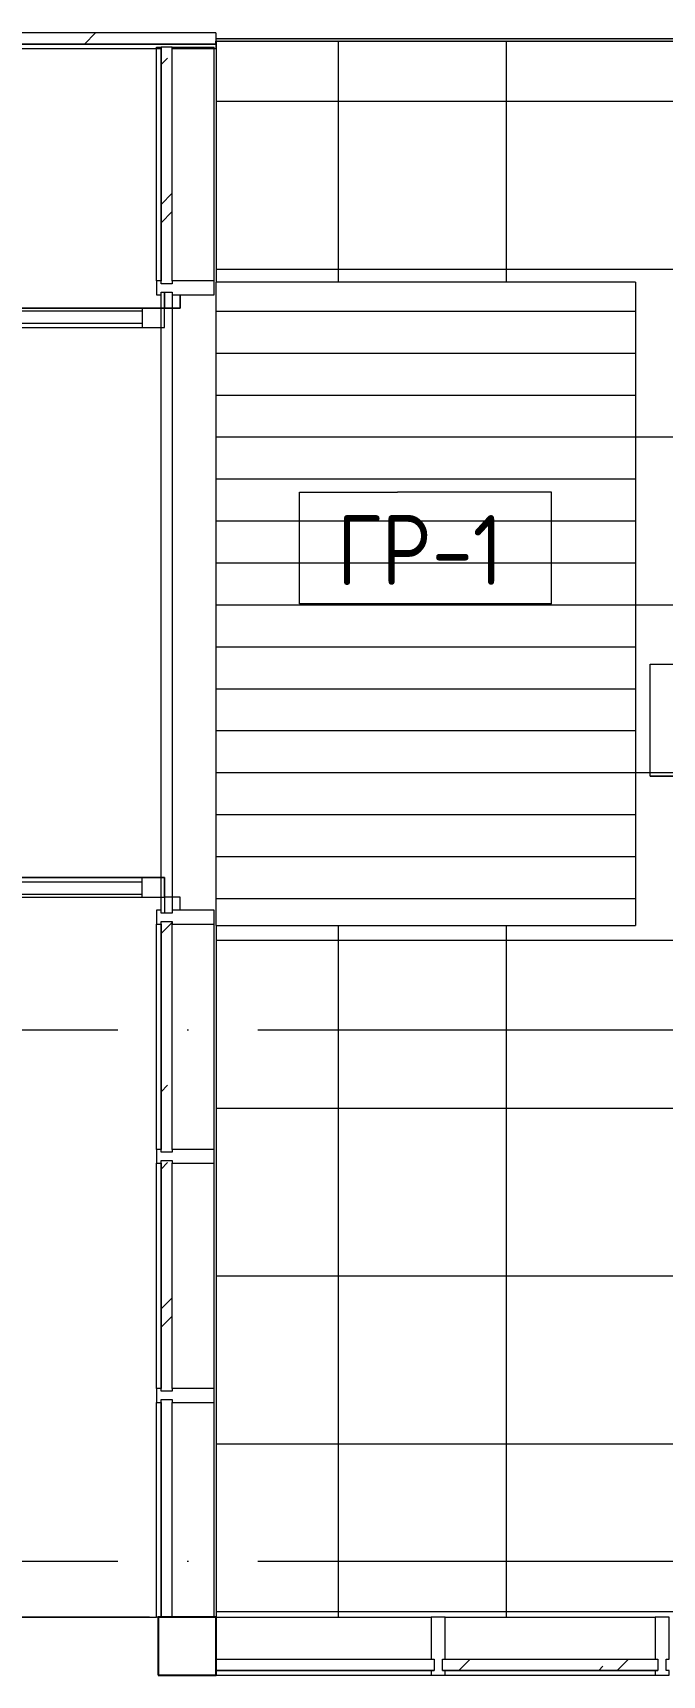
# Model space of a CAD drawing. Header units: millimetres. Extents: x -4370 to 196781, y -4577 to 61202.
# Drawn here: x 71152 to 73400, y 26018 to 31890 of the extents above; entities that cross this region are included whole.
import ezdxf

# ---------------------------------------------------------------- set-up
doc = ezdxf.new("R2010")
doc.units = ezdxf.units.MM
doc.linetypes.add('ADSK_Линия сетки', pattern=[2500, 2000, -250, 0, -250])
for name, color, linetype, lineweight in [('A-DETL-GENF-OTLN', 92, 'Continuous', 9), ('A-FLOR-____-IDEN', 11, 'Continuous', 20), ('A-FLOR-____-OTLN', 192, 'Continuous', 9), ('A-FLOR-____-PATT', 8, 'Continuous', 9), ('A-GLAZ-____-MCUT', 151, 'Continuous', 9), ('A-GLAZ-____-OTLN', 151, 'Continuous', 9), ('A-GLAZ-CURT-OTLN', 52, 'Continuous', 9), ('A-GLAZ-CWMG-MCUT', 51, 'Continuous', 9), ('A-GLAZ-CWMG-OTLN', 51, 'Continuous', 9), ('A-WALL-____-MCUT', 113, 'Continuous', 9), ('A-WALL-____-PATT', 111, 'Continuous', 9), ('A-WALL-FNSH-MCUT', 113, 'Continuous', 9), ('S-COLS-____-MCUT', 52, 'Continuous', 9), ('S-GRID-____-OTLN', 1, 'Continuous', 9)]:
    doc.layers.add(name, color=color, linetype=linetype, lineweight=lineweight)
doc.styles.add('GOST Common_1', font='GOST_Common.ttf', dxfattribs={"width": 0.9, "height": 250})

# ---------------------------------------------------------------- blocks, each defined once
blk = doc.blocks.new('PNS_Панель прямоугольная - Нр_Металл - 40мм-36084337-О_АИ_ПП_0_000_Целиком')
at = {"layer": 'A-GLAZ-____-MCUT', "color": 10, "lineweight": 5}
for p, q in [((-389, 40), (379, 40)), ((379, 0), (-389, 0))]:
    blk.add_line(p, q, dxfattribs=at)
at = {"layer": 'A-GLAZ-____-OTLN', "color": 10, "lineweight": 5}
blk.add_line((-389, 0), (389, 0), dxfattribs=at)
blk = doc.blocks.new('PNS_Панель прямоугольная2 - Нр_Стекло - 40мм-36084345-О_АИ_ПП_0_000_Целиком')
at = {"layer": 'A-GLAZ-____-OTLN', "lineweight": 5}
h = blk.add_hatch(dxfattribs=at)
h.set_pattern_fill('FP_89', color=256, style=0, pattern_type=2)
h.set_pattern_definition([(45, (-73100, -25935), (-282.8427, 282.8427), [200, -600]), (45, (-73300, -26035), (-282.8427, 282.8427), [600, -200]), (45, (-72900, -26135), (-282.8427, 282.8427), [200, -600])])
h.paths.add_polyline_path([(-216.3, 0), (385, 0), (385, 40), (-385, 40), (-385, 0), (-375, 0)])
at = {"layer": 'A-GLAZ-____-MCUT', "color": 10, "lineweight": 5}
for p, q in [((-375, 40), (375, 40)), ((375, 0), (-375, 0))]:
    blk.add_line(p, q, dxfattribs=at)
at = {"layer": 'A-GLAZ-____-OTLN', "color": 10, "lineweight": 5}
blk.add_line((-385, 0), (385, 0), dxfattribs=at)
blk = doc.blocks.new('Прямоугольный импост - Импост структурный с накладкой - 190мм-36086492-О_АИ_ПП_0_000_Целиком')
at = {"layer": 'A-GLAZ-CWMG-OTLN', "color": 10, "lineweight": 5}
for p, q in [((71807, 26225), (72575, 26225)), ((71807, 26018), (72575, 26018))]:
    blk.add_line(p, q, dxfattribs=at)
blk = doc.blocks.new('Прямоугольный импост - Импост структурный с накладкой - 190мм-36086484-О_АИ_ПП_0_000_Целиком')
at = {"layer": 'A-GLAZ-CWMG-OTLN', "color": 10, "lineweight": 5}
for p, q in [((72625, 26225), (73375, 26225)), ((72625, 26018), (73375, 26018))]:
    blk.add_line(p, q, dxfattribs=at)
blk = doc.blocks.new('Прямоугольный импост - Импост структурный с накладкой - 190мм-21718787-О_АИ_ПП_0_000_Целиком')
at = {"layer": 'A-GLAZ-CWMG-MCUT', "color": 90}
for p, q in [((-25, 0), (-25, 17)), ((-25, 17), (25, 17)), ((-15, 0), (-25, 0)), ((-15, -40), (-15, 0)), ((25, 0), (15, 0)), ((15, 0), (15, -40)), ((25, 17), (25, 0)), ((-25, -190), (-25, -40)), ((-25, -40), (-15, -40)), ((15, -40), (25, -40)), ((25, -40), (25, -190)), ((25, -190), (-25, -190))]:
    blk.add_line(p, q, dxfattribs=at)
blk = doc.blocks.new('PNS_Панель прямоугольная - Нр_Металл - 40мм-36089714-О_АИ_ПП_0_000_Целиком')
at = {"layer": 'A-GLAZ-____-OTLN', "color": 10, "lineweight": 5}
for p, q in [((-1100, 0), (1100, 0)), ((-1100, 0), (1100, 0)), ((1100, -40), (-1100, -40))]:
    blk.add_line(p, q, dxfattribs=at)
blk = doc.blocks.new('PNS_Панель прямоугольная3 - Нр_Стекло - 40мм 2-36095095-О_АИ_ПП_0_000_Целиком')
at = {"layer": 'A-GLAZ-____-OTLN', "lineweight": 5}
h = blk.add_hatch(dxfattribs=at)
h.set_pattern_fill('FP_100', color=256, style=0, pattern_type=2)
h.set_pattern_definition([(315, (-27345.5, 71710), (282.8427, 282.8427), [200, -600]), (315, (-27445.5, 71910), (282.8427, 282.8427), [600, -200]), (315, (-27545.5, 71510), (282.8427, 282.8427), [200, -600])])
h.paths.add_polyline_path([(-412.5, -40), (412.5, -40), (412.5, 0), (-412.5, 0)])
at = {"layer": 'A-GLAZ-____-MCUT', "color": 10, "lineweight": 5}
for p, q in [((402.5, 0), (-402.5, 0)), ((-402.5, -40), (402.5, -40))]:
    blk.add_line(p, q, dxfattribs=at)
at = {"layer": 'A-GLAZ-____-OTLN', "color": 10, "lineweight": 5}
blk.add_line((-412.5, 0), (412.5, 0), dxfattribs=at)
blk = doc.blocks.new('PNS_Панель прямоугольная3 - Нр_Стекло - 40мм 2-V61-О_АИ_ПП_0_000_Целиком')
at = {"layer": 'A-GLAZ-____-OTLN', "lineweight": 5}
h = blk.add_hatch(dxfattribs=at)
h.set_pattern_fill('FP_101', color=256, style=0, pattern_type=2)
h.set_pattern_definition([(315, (-28200.5, 71710), (282.8427, 282.8427), [200, -600]), (315, (-28300.5, 71910), (282.8427, 282.8427), [600, -200]), (315, (-28400.5, 71510), (282.8427, 282.8427), [200, -600])])
h.paths.add_polyline_path([(-412.5, -40), (412.5, -40), (412.5, 0), (-412.5, 0)])
at = {"layer": 'A-GLAZ-____-MCUT', "color": 10, "lineweight": 5}
for p, q in [((402.5, 0), (-402.5, 0)), ((-402.5, -40), (402.5, -40))]:
    blk.add_line(p, q, dxfattribs=at)
at = {"layer": 'A-GLAZ-____-OTLN', "color": 10, "lineweight": 5}
blk.add_line((-412.5, 0), (412.5, 0), dxfattribs=at)
blk = doc.blocks.new('Дверь_Витражная_СКБ_2Ст - ДВН_ДАО_Главный вход-36089722-О_АИ_ПП_0_000_Целиком')
at = {"layer": 'A-DETL-GENF-OTLN', "color": 90}
for p, q in [((-1053, 1040.5), (-983, 1040.5)), ((-1053, 1040.5), (-1053, -12.5)), ((-983, 1040.5), (-1053, 1040.5)), ((-1053, 1040.5), (-1053, -12.5)), ((-983, 1040.5), (-983, -12.5)), ((-983, -12.5), (-983, 1040.5)), ((1053, 1040.5), (983, 1040.5)), ((983, 1040.5), (983, -12.5)), ((1053, 1040.5), (983, 1040.5)), ((983, 1040.5), (983, -12.5)), ((1053, 1040.5), (1053, -12.5)), ((1053, -12.5), (1053, 1040.5)), ((-1053, 960.5), (-983, 960.5)), ((-1043, 960.5), (-1043, 67.5)), ((-999, 960.5), (-999, 67.5)), ((1053, 960.5), (983, 960.5)), ((999, 960.5), (999, 67.5)), ((1043, 960.5), (1043, 67.5)), ((-1053, 67.5), (-983, 67.5)), ((1053, 67.5), (983, 67.5)), ((-1053, -12.5), (-1110, -12.5)), ((-1053, -12.5), (-1110, -12.5)), ((-983, -12.5), (-1053, -12.5)), ((-1053, -12.5), (-983, -12.5)), ((-1053, -67.5), (-1053, -12.5)), ((-1053, -67.5), (-1053, -12.5)), ((983, -12.5), (1053, -12.5)), ((983, -12.5), (1053, -12.5)), ((1053, -67.5), (1053, -12.5)), ((1053, -12.5), (1110, -12.5)), ((1053, -12.5), (1053, -67.5)), ((1110, -12.5), (1053, -12.5)), ((-1100, -67.5), (-1053, -67.5)), ((-1100, -67.5), (-1053, -67.5)), ((1100, -67.5), (1053, -67.5)), ((1053, -67.5), (1100, -67.5))]:
    blk.add_line(p, q, dxfattribs=at)
blk = doc.blocks.new('Прямоугольный импост - Импост структурный с накладкой - 190мм-36093657-О_АИ_ПП_0_000_Целиком')
at = {"layer": 'A-GLAZ-CWMG-OTLN', "color": 10, "lineweight": 5}
for p, q in [((71593, 26225), (71593, 26993)), ((71800, 26225), (71800, 26993)), ((71600, 26225), (71593, 26225))]:
    blk.add_line(p, q, dxfattribs=at)
blk = doc.blocks.new('Прямоугольный импост - Импост структурный с накладкой - 190мм-36094105-О_АИ_ПП_0_000_Целиком')
at = {"layer": 'A-GLAZ-CWMG-OTLN', "color": 10, "lineweight": 5}
for p, q in [((71593, 27043), (71593, 27848)), ((71800, 27043), (71800, 27848))]:
    blk.add_line(p, q, dxfattribs=at)
blk = doc.blocks.new('Прямоугольный импост - Импост структурный с накладкой - 190мм-36094240-О_АИ_ПП_0_000_Целиком')
at = {"layer": 'A-GLAZ-CWMG-OTLN', "color": 10, "lineweight": 5}
for p, q in [((71593, 31839), (71610, 31839)), ((71593, 31003), (71593, 31839)), ((71650, 31839), (71800, 31839)), ((71800, 31003), (71800, 31839))]:
    blk.add_line(p, q, dxfattribs=at)
blk = doc.blocks.new('Прямоугольный импост - Импост структурный с накладкой - 190мм-36089258-О_АИ_ПП_0_000_Целиком')
at = {"layer": 'A-GLAZ-CWMG-MCUT', "color": 90}
for p, q in [((-25, 40), (-25, 190)), ((-25, 190), (25, 190)), ((25, 190), (25, 40)), ((-15, 40), (-25, 40)), ((-25, -17), (-25, 0)), ((-25, 0), (-15, 0)), ((-15, 0), (-15, 40)), ((15, 40), (15, 0)), ((25, 40), (15, 40)), ((15, 0), (25, 0)), ((25, 0), (25, -17)), ((25, -17), (-25, -17))]:
    blk.add_line(p, q, dxfattribs=at)
blk = doc.blocks.new('Прямоугольный импост - Импост структурный с накладкой - 190мм-36089257-О_АИ_ПП_0_000_Целиком')
at = {"layer": 'A-GLAZ-CWMG-MCUT', "color": 90}
for p, q in [((-25, 40), (-25, 190)), ((-25, 190), (25, 190)), ((25, 190), (25, 40)), ((-15, 40), (-25, 40)), ((-25, -17), (-25, 0)), ((-25, 0), (-15, 0)), ((-15, 0), (-15, 40)), ((15, 40), (15, 0)), ((25, 40), (15, 40)), ((15, 0), (25, 0)), ((25, 0), (25, -17)), ((25, -17), (-25, -17))]:
    blk.add_line(p, q, dxfattribs=at)
blk = doc.blocks.new('PNS_Панель прямоугольная2 - Нр_Стекло - 40мм-36095103-О_АИ_ПП_0_000_Целиком')
at = {"layer": 'A-GLAZ-____-OTLN', "lineweight": 5}
h = blk.add_hatch(dxfattribs=at)
h.set_pattern_fill('FP_102', color=256, style=0, pattern_type=2)
h.set_pattern_definition([(315, (-31316, 71710), (282.8427, 282.8427), [200, -600]), (315, (-31416, 71910), (282.8427, 282.8427), [600, -200]), (315, (-31516, 71510), (282.8427, 282.8427), [200, -600])])
h.paths.add_polyline_path([(-423, 0), (-423, -40), (423, -40), (423, 0), (-413, 0)])
at = {"layer": 'A-GLAZ-____-MCUT', "color": 10, "lineweight": 5}
for p, q in [((423, 0), (-413, 0)), ((423, -40), (423, 0)), ((-413, -40), (423, -40))]:
    blk.add_line(p, q, dxfattribs=at)
at = {"layer": 'A-GLAZ-____-OTLN', "color": 10, "lineweight": 5}
blk.add_line((-423, 0), (423, 0), dxfattribs=at)
blk = doc.blocks.new('PNS_Панель прямоугольная - Нр_Металл - 40мм-36095111-О_АИ_ПП_0_000_Целиком')
at = {"layer": 'A-GLAZ-____-MCUT', "color": 10, "lineweight": 5}
for p, q in [((379, 0), (-389, 0)), ((-389, -40), (379, -40))]:
    blk.add_line(p, q, dxfattribs=at)
at = {"layer": 'A-GLAZ-____-OTLN', "color": 10, "lineweight": 5}
blk.add_line((-389, 0), (389, 0), dxfattribs=at)
blk = doc.blocks.new('PNS_Панель прямоугольная3 - Нр_Стекло - 40мм 2-36095771-О_АИ_ПП_0_000_Целиком')
at = {"layer": 'A-GLAZ-____-OTLN', "lineweight": 5}
h = blk.add_hatch(dxfattribs=at)
h.set_pattern_fill('FP_103', color=256, style=0, pattern_type=2)
h.set_pattern_definition([(225, (71360, 31750), (282.8427, -282.8427), [200, -600]), (225, (71560, 31850), (282.8427, -282.8427), [600, -200]), (225, (71160, 31950), (282.8427, -282.8427), [200, -600])])
h.paths.add_polyline_path([(-281.8, 0), (-545, 0), (-545, -40), (545, -40), (545, 0), (535, 0)])
at = {"layer": 'A-GLAZ-____-MCUT', "color": 10, "lineweight": 5}
for p, q in [((535, 0), (-545, 0)), ((-545, 0), (-545, -10)), ((-545, -40), (535, -40))]:
    blk.add_line(p, q, dxfattribs=at)
at = {"layer": 'A-GLAZ-____-OTLN', "color": 10, "lineweight": 5}
blk.add_line((-545, 0), (545, 0), dxfattribs=at)
blk = doc.blocks.new('Прямоугольный импост - Импост структурный с накладкой - 190мм-36095753-О_АИ_ПП_0_000_Целиком')
at = {"layer": 'A-GLAZ-CWMG-OTLN', "color": 10, "lineweight": 5}
for p, q in [((71805, 32040), (70725, 32040)), ((71610, 31833), (70725, 31833)), ((71805, 31833), (71650, 31833)), ((71805, 31850), (71805, 31833))]:
    blk.add_line(p, q, dxfattribs=at)
blk = doc.blocks.new('0083_СОШ675_АР_R22_rvt-1-О_АИ_ПП_0_000_Целиком')
at = {"layer": 'A-FLOR-____-OTLN', "color": 90}
for p, q in [((71568, 26225), (69970, 26225)), ((69970, 26225), (71568, 26225)), ((71568, 26225.1), (71593, 26225.1)), ((71800, 26225.1), (71807, 26225.1))]:
    blk.add_line(p, q, dxfattribs=at)
at = {"layer": 'S-COLS-____-MCUT', "color": 130, "lineweight": 25}
for p, q in [((71807, 26225), (71600, 26225)), ((71600, 26225), (71600, 26018)), ((71807, 26018), (71807, 26225)), ((71600, 26018), (71807, 26018))]:
    blk.add_line(p, q, dxfattribs=at)
at = {"layer": 'A-GLAZ-CURT-OTLN', "color": 90, "lineweight": 9}
for name, p, rotation in [('PNS_Панель прямоугольная3 - Нр_Стекло - 40мм 2-36095771-О_АИ_ПП_0_000_Целиком', (71260, 31850), 180), ('PNS_Панель прямоугольная2 - Нр_Стекло - 40мм-36095103-О_АИ_ПП_0_000_Целиком', (71610, 31416), 89.99999999999935), ('Дверь_Витражная_СКБ_2Ст - ДВН_ДАО_Главный вход-36089722-О_АИ_ПП_0_000_Целиком', (71610, 29853), 89.99999999999935), ('PNS_Панель прямоугольная - Нр_Металл - 40мм-36089714-О_АИ_ПП_0_000_Целиком', (71610, 29853), 89.99999999999935), ('PNS_Панель прямоугольная3 - Нр_Стекло - 40мм 2-V61-О_АИ_ПП_0_000_Целиком', (71610, 28300.5), 89.99999999999935), ('PNS_Панель прямоугольная3 - Нр_Стекло - 40мм 2-36095095-О_АИ_ПП_0_000_Целиком', (71610, 27445.5), 89.99999999999935), ('PNS_Панель прямоугольная - Нр_Металл - 40мм-36095111-О_АИ_ПП_0_000_Целиком', (71610, 26614), 89.99999999999935)]:
    blk.add_blockref(name, p, dxfattribs=dict(at, rotation=rotation))
for name, p in [('PNS_Панель прямоугольная - Нр_Металл - 40мм-36084337-О_АИ_ПП_0_000_Целиком', (72196, 26035)), ('PNS_Панель прямоугольная2 - Нр_Стекло - 40мм-36084345-О_АИ_ПП_0_000_Целиком', (73000, 26035))]:
    blk.add_blockref(name, p, dxfattribs=at)
at = {"layer": 'A-GLAZ-CWMG-OTLN', "color": 90, "lineweight": 9}
for name, p in [('Прямоугольный импост - Импост структурный с накладкой - 190мм-36095753-О_АИ_ПП_0_000_Целиком', (0, 0)), ('Прямоугольный импост - Импост структурный с накладкой - 190мм-36094240-О_АИ_ПП_0_000_Целиком', (0, 0)), ('Прямоугольный импост - Импост структурный с накладкой - 190мм-36094105-О_АИ_ПП_0_000_Целиком', (0, 855)), ('Прямоугольный импост - Импост структурный с накладкой - 190мм-36094105-О_АИ_ПП_0_000_Целиком', (0, 0)), ('Прямоугольный импост - Импост структурный с накладкой - 190мм-36093657-О_АИ_ПП_0_000_Целиком', (0, 0)), ('Прямоугольный импост - Импост структурный с накладкой - 190мм-36086492-О_АИ_ПП_0_000_Целиком', (0, 0)), ('Прямоугольный импост - Импост структурный с накладкой - 190мм-36086484-О_АИ_ПП_0_000_Целиком', (0, 0))]:
    blk.add_blockref(name, p, dxfattribs=at)
at = {"layer": 'A-GLAZ-CWMG-OTLN', "color": 90, "lineweight": 9, "extrusion": (0, 0, -1)}
for name, p, rotation in [('Прямоугольный импост - Импост структурный с накладкой - 190мм-36089257-О_АИ_ПП_0_000_Целиком', (-71610, 30978), 90.00000000000065), ('Прямоугольный импост - Импост структурный с накладкой - 190мм-36089257-О_АИ_ПП_0_000_Целиком', (-71610, 28728), 90.00000000000065), ('Прямоугольный импост - Импост структурный с накладкой - 190мм-36089258-О_АИ_ПП_0_000_Целиком', (-71610, 27873), 90.00000000000065), ('Прямоугольный импост - Импост структурный с накладкой - 190мм-36089258-О_АИ_ПП_0_000_Целиком', (-71610, 27018), 90.00000000000065), ('Прямоугольный импост - Импост структурный с накладкой - 190мм-21718787-О_АИ_ПП_0_000_Целиком', (-72600, 26035), 180), ('Прямоугольный импост - Импост структурный с накладкой - 190мм-21718787-О_АИ_ПП_0_000_Целиком', (-73400, 26035), 180)]:
    blk.add_blockref(name, p, dxfattribs=dict(at, rotation=rotation))
blk = doc.blocks.new('ADSK_Марка_Перекрытие - Типоразмер_ADSK_Марка-158127-О_АИ_ПП_0_000_Целиком')
at = {"layer": 'A-FLOR-____-IDEN'}
for p, q in [((-4.5, 4), (-1, 4)), ((-4.5, 0), (-4.5, 4)), ((4.5, 4), (-1, 4)), ((4.5, 0), (4.5, 4)), ((4.5, 0), (-4.5, 0)), ((-4.5, 0), (4, 0))]:
    blk.add_line(p, q, dxfattribs=at)

msp = doc.modelspace()

# ---------------------------------------------------------------- hatches: boundary and pattern name
at = {"layer": 'A-FLOR-____-PATT'}
h = msp.add_hatch(dxfattribs=at)
h.set_pattern_fill('FP_193', color=256, style=0, pattern_type=2)
h.set_pattern_definition([(0, (73443.5, 29244.94), (0, 600), []), (90, (73443.5, 29244.94), (-600, 4e-14), [])])
h.paths.add_polyline_path([(71807, 26225), (74190, 26225), (74190, 26435.000586), (74195.021922, 26435.000586), (74195.021922, 26444.940333), (74419.978078, 26444.940333), (74419.978078, 26805), (74800, 26805), (74800, 26775), (74802.978078, 26775), (74802.978078, 28753), (74819.978078, 28753), (74819.978078, 28743), (74859.978078, 28743), (74859.978078, 28753), (74999.978078, 28753), (75000, 26769.999414), (75014.978078, 26769.999414), (75015, 31889.939747), (74999.978078, 31889.939747), (74999.978078, 30953), (74859.978078, 30953), (74859.978078, 30963), (74819.978078, 30963), (74819.978078, 30953), (74802.978078, 30953), (74802.978078, 31889.939747), (74800, 31889.939747), (74800, 31860), (71807, 31860), (71807, 30998), (73304.978078, 30998), (73304.978078, 28698), (71807, 28698), (71807, 27078.862758)])
h.paths.add_polyline_path([(74819.978078, 26774.999414), (74859.978078, 26774.999414), (74859.978078, 26784.999414), (74819.978078, 26784.999414)])
h.paths.add_polyline_path([(74819.978078, 31879.999414), (74859.978078, 31879.999414), (74859.978078, 31889.939747), (74819.978078, 31889.939747)])
h = msp.add_hatch(dxfattribs=at)
h.set_pattern_fill('FP_317', color=256, style=0, pattern_type=2)
h.set_pattern_definition([(0, (73363.52, 29244.94), (0, 150), [])])
h.paths.add_polyline_path([(71804.978078, 28698), (73304.978078, 28698), (73304.978078, 30998), (71804.978078, 30998), (71804.978078, 29388.942617)])
at = {"layer": 'A-WALL-____-PATT'}
msp.add_hatch(color=7, dxfattribs=at).paths.add_polyline_path([(74800, 31860), (74800, 31870), (71805, 31870), (71805, 31860), (74646.560635, 31860)])

# ---------------------------------------------------------------- linework, layer by layer
at = {"layer": 'A-FLOR-____-OTLN'}
for p, q in [((71807, 31860), (71807, 30998)), ((71804.978078, 30998), (71804.978078, 28698)), ((73304.978078, 30998), (71804.978078, 30998)), ((73304.978078, 30998), (73304.978078, 28698)), ((71804.978078, 28698), (73304.978078, 28698)), ((71807, 28698), (71807, 26225))]:
    msp.add_line(p, q, dxfattribs=at)
at = {"layer": 'A-WALL-____-MCUT', "color": 7}
for p, q in [((71805, 31870), (71805, 31860)), ((71805, 31860), (74800, 31860))]:
    msp.add_line(p, q, dxfattribs=at)
at = {"layer": 'A-WALL-FNSH-MCUT', "color": 7}
for p, q in [((71805, 31890), (71805, 31870)), ((71805, 31870), (74800, 31870))]:
    msp.add_line(p, q, dxfattribs=at)
at = {"layer": 'S-GRID-____-OTLN', "linetype": 'ADSK_Линия сетки'}
for p, q in [((-3047.723308, 28325.000984), (156348.554077, 28325.000984)), ((-3047.723308, 26425.000586), (156348.554077, 26425.000586))]:
    msp.add_line(p, q, dxfattribs=at)

# ---------------------------------------------------------------- block references
at = {"lineweight": 5}
msp.add_blockref('0083_СОШ675_АР_R22_rvt-1-О_АИ_ПП_0_000_Целиком', (0, 0), dxfattribs=at)
at = {"layer": 'A-FLOR-____-IDEN', "xscale": 99.99999999999993, "yscale": 99.99999999999993, "zscale": 99.99999999999993}
for p in [(72554.978078, 29848), (73807.522899, 29232.406447)]:
    msp.add_blockref('ADSK_Марка_Перекрытие - Типоразмер_ADSK_Марка-158127-О_АИ_ПП_0_000_Целиком', p, dxfattribs=at)

# ---------------------------------------------------------------- texts
at = {"layer": 'A-FLOR-____-IDEN', "lineweight": 9, "char_height": 250, "attachment_point": 1, "style": 'GOST Common_1'}
for s, insert, width in [('ГР', (72237.897233, 30165.837574), 411.2656875), ('-1', (72577.225358, 30165.837574), 331.898625)]:
    msp.add_mtext(s, dxfattribs=dict(at, insert=insert, width=width))

doc.saveas('drawing.dxf')
